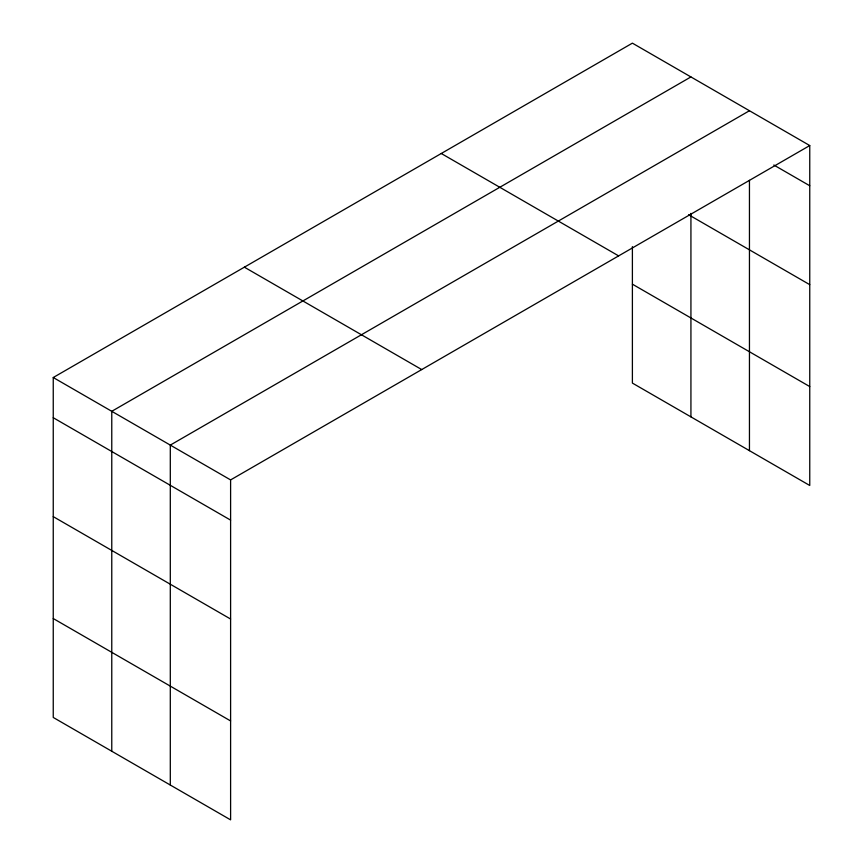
<?xml version="1.0" encoding="UTF-8"?>
<svg xmlns="http://www.w3.org/2000/svg" width="863" height="863" viewBox="0 0 863 863"><rect width="100%" height="100%" fill="white"/><g stroke="black" fill="none" stroke-linecap="round" stroke-linejoin="round"><path stroke-width="1.29" d="M809.753 145.545L632.396 43.15L53.247 377.519L53.247 717.455L230.604 819.85L230.604 479.914L809.753 145.545L809.753 485.481L632.396 383.086L632.396 246.635M690.929 213.388L690.929 416.872M749.451 180.345L749.451 450.669M690.929 76.936L111.769 411.306L111.769 751.242M749.451 110.734L170.302 445.103L170.302 785.039M773.809 165.006L809.753 185.761M688.631 214.736L809.753 284.661M441.273 153.495L618.631 255.89M632.396 284.175L809.753 386.57M244.369 267.174L421.727 369.569M53.247 377.519L230.604 479.914M53.247 417.724L230.604 520.13M53.247 516.635L230.604 619.03M53.247 618.544L230.604 720.939"/></g></svg>
